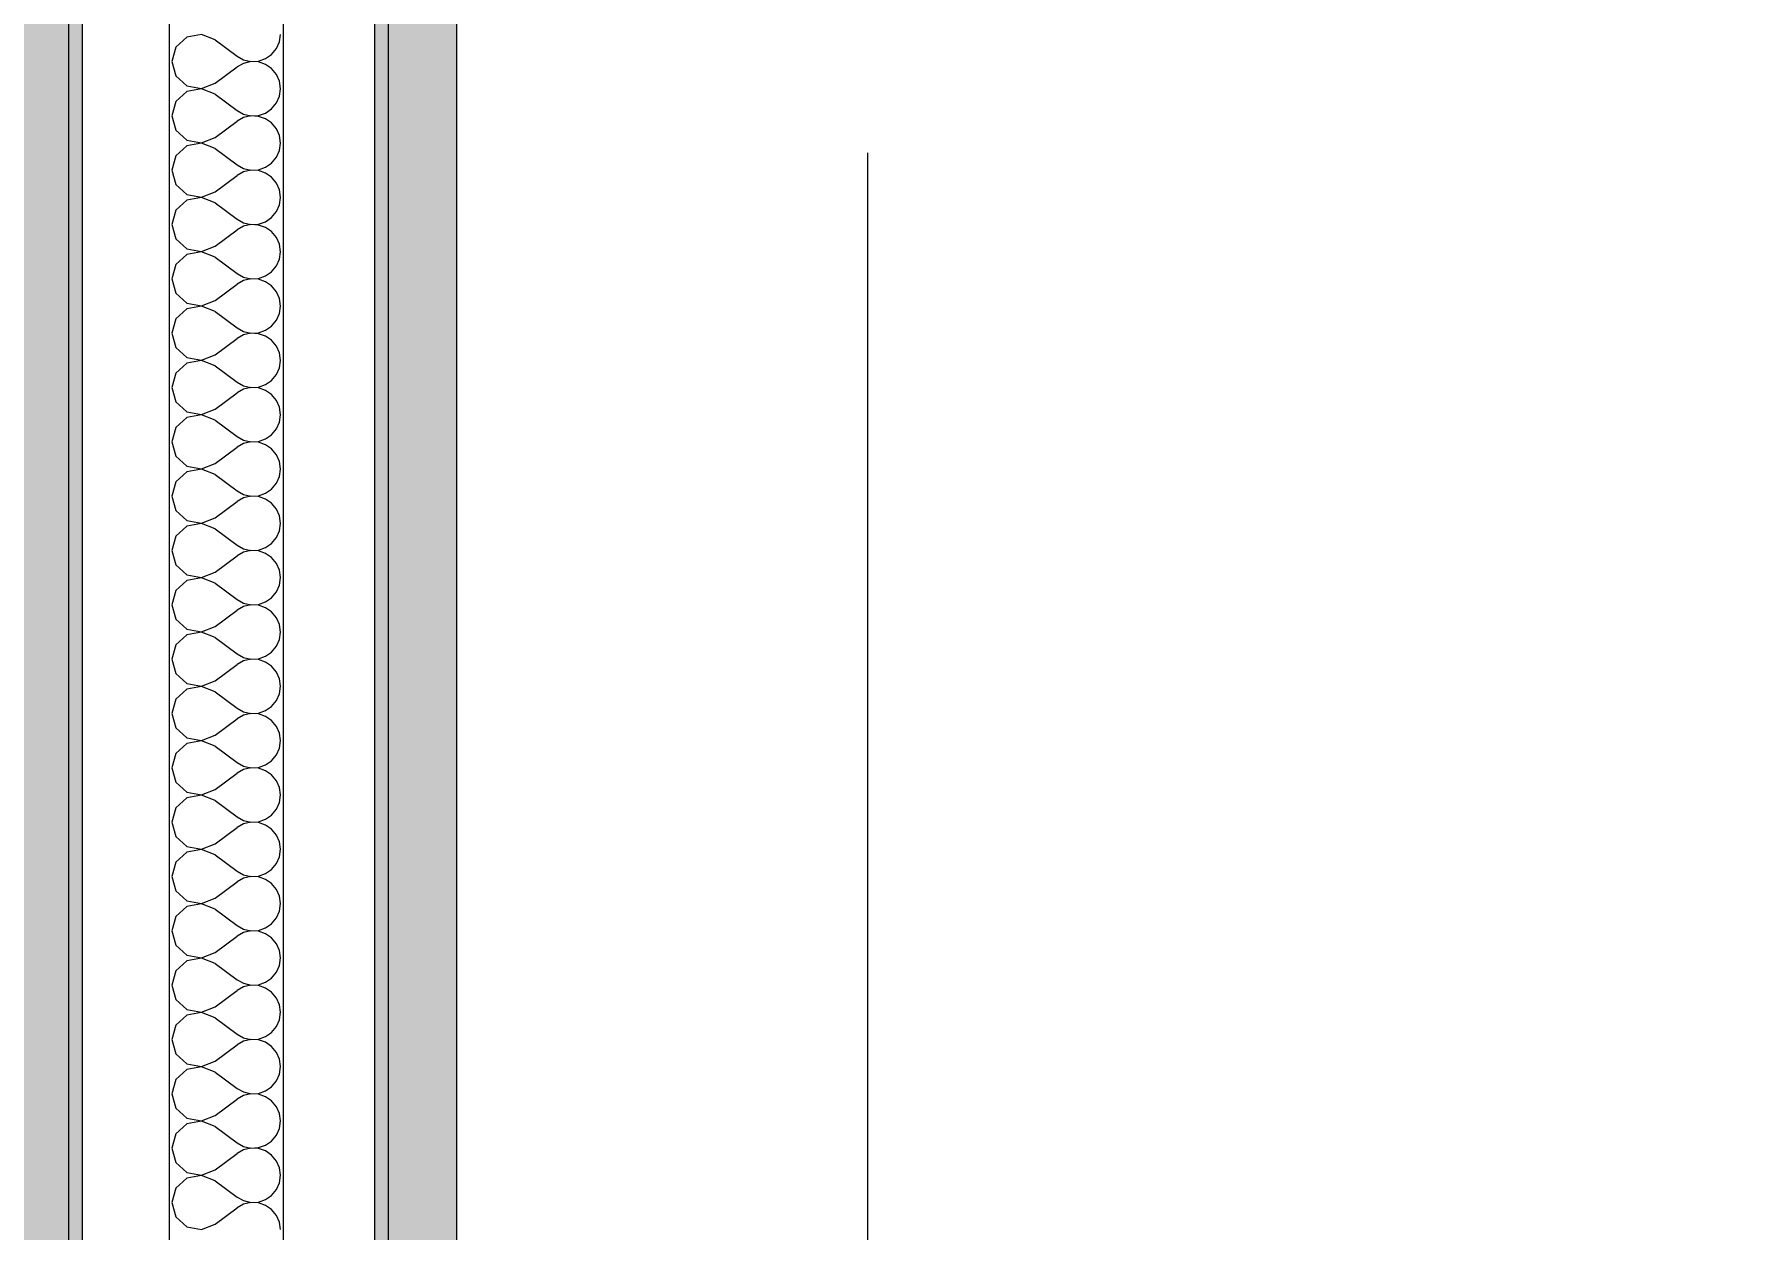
# Model space of a CAD drawing. Header units: millimetres. Extents: x -48147 to 1414029, y -496296 to 18123.
# Drawn here: x 1379525 to 1379902, y -480510.5 to -480248.6 of the extents above; entities that cross this region are included whole.
import ezdxf
from ezdxf.enums import TextEntityAlignment as Align

# ---------------------------------------------------------------- set-up
doc = ezdxf.new("R2010")
doc.units = ezdxf.units.MM
doc.header["$MEASUREMENT"] = 0
doc.linetypes.add('Double Dashed', pattern=[546.805537, 264.583325, -105.833328, 70.555556, -105.833328])
doc.linetypes.add('Wipeout_Contour', pattern=[1000, 0, -1000])
for name, color, linetype in [('New_A-15-MG_Structural_Grid_Phase_2', 7, 'Continuous'), ('New_A-25-M_Wall_Int', 7, 'Continuous'), ('New_A-95-D_1_20', 7, 'Continuous')]:
    doc.layers.add(name, color=color, linetype=linetype)
doc.layers.add('New_A-15-MG_Structural_Grid_Phase_2_Pen_No__222', color=7, linetype='Continuous', lineweight=13, true_color=0x65af33)
doc.layers.add('New_A-25-M_Wall_Int_Pen_No__107', color=7, linetype='Continuous', lineweight=15, true_color=0xa6a6a6)
doc.layers.add('New_A-25-M_Wall_Int_Pen_No__1', color=7, linetype='Continuous', lineweight=13)
doc.layers.add('New_A-95-D_1_20_Pen_No__1', color=7, linetype='Continuous', lineweight=13)
doc.styles.add('GENERATED_STYLE_1', font='')
doc.styles.add('GENERATED_STYLE_2', font='')
doc.styles.get('GENERATED_STYLE_1').set_extended_font_data('Arial')
doc.styles.get('GENERATED_STYLE_2').set_extended_font_data('Swis721 BT')
doc.dimstyles.new('GENERATED_STYLE__4', dxfattribs={"dimtxt": 125, "dimasz": 47.5, "dimexe": 0.18, "dimexo": 50, "dimgap": 0.09, "dimtad": 1, "dimdec": 0, "dimzin": 0, "dimdsep": 46, "dimtxsty": 'GENERATED_STYLE_1', "dimblk": 'ARROWHEAD_2', "dimblk1": 'ARROWHEAD_2', "dimblk2": 'ARROWHEAD_2', "dimcen": 0.09, "dimclrd": 7, "dimclre": 7, "dimclrt": 7, "dimadec": 0, "dimazin": 0, "dimtfac": 1, "dimtdec": 4, "dimtmove": 0, "dimatfit": 3, "dimfxl": 1, "dimtolj": 1, "dimtzin": 0, "dimarcsym": 0})

# ---------------------------------------------------------------- blocks, each defined once
blk = doc.blocks.new('Section Elem_90_2', base_point=(1372879, -490836.73))
at = {"color": 254, "linetype": 'Wipeout_Contour', "lineweight": 0, "ltscale": 81903552.09486547}
blk.add_wipeout([(1379835.83, -479397.03), (1379617.46, -479397.03), (1379617.46, -482736.73), (1379657.46, -482736.73), (1379657.46, -481686.73), (1384190.1, -481686.73), (1384190.1, -479136.73), (1383784.12, -479136.73), (1383784.12, -479150.03), (1383721.92, -479150.03), (1383714.71, -479153.02), (1383711.72, -479160.23), (1383711.72, -479567.83), (1383714.71, -479575.04), (1383721.92, -479578.03), (1383784.12, -479578.03), (1383784.12, -479591.33), (1383631.22, -479591.33), (1383631.22, -479578.03), (1383693.42, -479578.03), (1383700.64, -479575.04), (1383703.62, -479567.83), (1383703.62, -479160.23), (1383700.64, -479153.02), (1383693.42, -479150.03), (1383631.22, -479150.03), (1383631.22, -479136.73), (1380962.49, -479136.73), (1380962.49, -479147.63), (1380900.04, -479147.63), (1380894.66, -479149.86), (1380892.44, -479155.23), (1380892.44, -479374.23), (1380894.66, -479379.61), (1380900.04, -479381.83), (1380962.49, -479381.83), (1380962.49, -479392.73), (1380816.09, -479392.73), (1380816.09, -479381.83), (1380878.54, -479381.83), (1380883.91, -479379.61), (1380886.14, -479374.23), (1380886.14, -479155.23), (1380883.91, -479149.86), (1380878.54, -479147.63), (1380816.09, -479147.63), (1380816.09, -479136.73), (1379835.83, -479136.73), (1379835.83, -479154.03), (1379725.53, -479154.03), (1379716.55, -479157.75), (1379712.83, -479166.73), (1379712.83, -479367.03), (1379716.55, -479376.01), (1379725.53, -479379.73), (1379835.83, -479379.73)], dxfattribs=at).dxf.layer = 'New_A-25-M_Wall_Int'
blk = doc.blocks.new('*X406', base_point=(1372879, -490836.73))
at = {"layer": 'New_A-25-M_Wall_Int_Pen_No__107', "linetype": 'Continuous'}
for p, q in [((1379561.55, -480248.66), (1379558.35, -480249.27)), ((1379564.58, -480249.83), (1379561.55, -480248.66)), ((1379578.64, -480250.26), (1379578.87, -480248.64)), ((1379555.95, -480251.46), (1379555.06, -480254.59)), ((1379558.35, -480249.27), (1379555.95, -480251.46)), ((1379564.58, -480249.83), (1379569.35, -480253.4)), ((1379576.93, -480253.03), (1379577.98, -480251.77)), ((1379577.98, -480251.77), (1379578.64, -480250.26)), ((1379555.06, -480254.59), (1379555.95, -480257.72)), ((1379564.58, -480259.35), (1379569.35, -480255.78)), ((1379569.35, -480253.4), (1379570.78, -480254.19)), ((1379570.78, -480254.99), (1379569.35, -480255.78)), ((1379570.78, -480254.19), (1379572.38, -480254.57)), ((1379572.38, -480254.61), (1379570.78, -480254.99)), ((1379572.38, -480254.57), (1379574.02, -480254.49)), ((1379574.02, -480254.69), (1379572.38, -480254.61)), ((1379574.02, -480254.49), (1379575.58, -480253.96)), ((1379575.58, -480255.22), (1379574.02, -480254.69)), ((1379575.58, -480253.96), (1379576.93, -480253.03)), ((1379576.93, -480256.15), (1379575.58, -480255.22)), ((1379577.98, -480257.41), (1379576.93, -480256.15)), ((1379555.95, -480257.72), (1379558.35, -480259.91)), ((1379558.35, -480259.91), (1379561.55, -480260.52)), ((1379561.55, -480260.52), (1379564.58, -480259.35)), ((1379578.64, -480258.92), (1379577.98, -480257.41)), ((1379578.87, -480260.54), (1379578.64, -480258.92)), ((1379555.95, -480263.36), (1379555.06, -480266.49)), ((1379558.35, -480261.17), (1379555.95, -480263.36)), ((1379561.55, -480260.57), (1379558.35, -480261.17)), ((1379564.58, -480261.73), (1379561.55, -480260.57)), ((1379564.58, -480261.73), (1379569.35, -480265.3)), ((1379576.93, -480264.94), (1379577.98, -480263.67)), ((1379577.98, -480263.67), (1379578.64, -480262.17)), ((1379578.64, -480262.17), (1379578.87, -480260.54)), ((1379555.06, -480266.49), (1379555.95, -480269.62)), ((1379564.58, -480271.26), (1379569.35, -480267.68)), ((1379569.35, -480265.3), (1379570.78, -480266.1)), ((1379570.78, -480266.89), (1379569.35, -480267.68)), ((1379570.78, -480266.1), (1379572.38, -480266.47)), ((1379572.38, -480266.52), (1379570.78, -480266.89)), ((1379572.38, -480266.47), (1379574.02, -480266.39)), ((1379574.02, -480266.6), (1379572.38, -480266.52)), ((1379574.02, -480266.39), (1379575.58, -480265.87)), ((1379575.58, -480267.12), (1379574.02, -480266.6)), ((1379575.58, -480265.87), (1379576.93, -480264.94)), ((1379576.93, -480268.05), (1379575.58, -480267.12)), ((1379555.95, -480269.62), (1379558.35, -480271.82)), ((1379561.55, -480272.42), (1379564.58, -480271.26)), ((1379577.98, -480269.32), (1379576.93, -480268.05)), ((1379578.64, -480270.82), (1379577.98, -480269.32)), ((1379578.87, -480272.45), (1379578.64, -480270.82)), ((1379555.95, -480275.27), (1379555.06, -480278.4)), ((1379558.35, -480273.08), (1379555.95, -480275.27)), ((1379558.35, -480271.82), (1379561.55, -480272.42)), ((1379561.55, -480272.47), (1379558.35, -480273.08)), ((1379564.58, -480273.64), (1379561.55, -480272.47)), ((1379564.58, -480273.64), (1379569.35, -480277.21)), ((1379577.98, -480275.58), (1379578.64, -480274.07)), ((1379578.64, -480274.07), (1379578.87, -480272.45)), ((1379555.06, -480278.4), (1379555.95, -480281.53)), ((1379569.35, -480277.21), (1379570.78, -480278)), ((1379570.78, -480278.79), (1379569.35, -480279.59)), ((1379570.78, -480278), (1379572.38, -480278.38)), ((1379572.38, -480278.42), (1379570.78, -480278.79)), ((1379572.38, -480278.38), (1379574.02, -480278.3)), ((1379574.02, -480278.5), (1379572.38, -480278.42)), ((1379574.02, -480278.3), (1379575.58, -480277.77)), ((1379575.58, -480279.03), (1379574.02, -480278.5)), ((1379575.58, -480277.77), (1379576.93, -480276.84)), ((1379576.93, -480279.96), (1379575.58, -480279.03)), ((1379576.93, -480276.84), (1379577.98, -480275.58)), ((1379555.95, -480281.53), (1379558.35, -480283.72)), ((1379564.58, -480283.16), (1379569.35, -480279.59)), ((1379577.98, -480281.22), (1379576.93, -480279.96)), ((1379578.64, -480282.72), (1379577.98, -480281.22)), ((1379578.87, -480284.35), (1379578.64, -480282.72)), ((1379558.35, -480284.98), (1379555.95, -480287.17)), ((1379558.35, -480283.72), (1379561.55, -480284.33)), ((1379561.55, -480284.38), (1379558.35, -480284.98)), ((1379561.55, -480284.33), (1379564.58, -480283.16)), ((1379564.58, -480285.54), (1379561.55, -480284.38)), ((1379564.58, -480285.54), (1379569.35, -480289.11)), ((1379577.98, -480287.48), (1379578.64, -480285.98)), ((1379578.64, -480285.98), (1379578.87, -480284.35)), ((1379555.95, -480287.17), (1379555.06, -480290.3)), ((1379555.06, -480290.3), (1379555.95, -480293.43)), ((1379569.35, -480289.11), (1379570.78, -480289.91)), ((1379570.78, -480289.91), (1379572.38, -480290.28)), ((1379572.38, -480290.33), (1379570.78, -480290.7)), ((1379572.38, -480290.28), (1379574.02, -480290.2)), ((1379574.02, -480290.41), (1379572.38, -480290.33)), ((1379574.02, -480290.2), (1379575.58, -480289.68)), ((1379575.58, -480290.93), (1379574.02, -480290.41)), ((1379575.58, -480289.68), (1379576.93, -480288.75)), ((1379576.93, -480288.75), (1379577.98, -480287.48)), ((1379555.95, -480293.43), (1379558.35, -480295.63)), ((1379564.58, -480295.07), (1379569.35, -480291.49)), ((1379570.78, -480290.7), (1379569.35, -480291.49)), ((1379576.93, -480291.86), (1379575.58, -480290.93)), ((1379577.98, -480293.13), (1379576.93, -480291.86)), ((1379578.64, -480294.63), (1379577.98, -480293.13)), ((1379558.35, -480296.88), (1379555.95, -480299.08)), ((1379558.35, -480295.63), (1379561.55, -480296.23)), ((1379561.55, -480296.28), (1379558.35, -480296.88)), ((1379561.55, -480296.23), (1379564.58, -480295.07)), ((1379564.58, -480297.45), (1379561.55, -480296.28)), ((1379564.58, -480297.45), (1379569.35, -480301.02)), ((1379577.98, -480299.39), (1379578.64, -480297.88)), ((1379578.87, -480296.26), (1379578.64, -480294.63)), ((1379578.64, -480297.88), (1379578.87, -480296.26)), ((1379555.95, -480299.08), (1379555.06, -480302.21)), ((1379569.35, -480301.02), (1379570.78, -480301.81)), ((1379570.78, -480301.81), (1379572.38, -480302.18)), ((1379574.02, -480302.1), (1379575.58, -480301.58)), ((1379575.58, -480301.58), (1379576.93, -480300.65)), ((1379576.93, -480300.65), (1379577.98, -480299.39)), ((1379555.06, -480302.21), (1379555.95, -480305.34)), ((1379555.95, -480305.34), (1379558.35, -480307.53)), ((1379564.58, -480306.97), (1379569.35, -480303.4)), ((1379570.78, -480302.6), (1379569.35, -480303.4)), ((1379572.38, -480302.23), (1379570.78, -480302.6)), ((1379572.38, -480302.18), (1379574.02, -480302.1)), ((1379574.02, -480302.31), (1379572.38, -480302.23)), ((1379575.58, -480302.84), (1379574.02, -480302.31)), ((1379576.93, -480303.77), (1379575.58, -480302.84)), ((1379577.98, -480305.03), (1379576.93, -480303.77)), ((1379578.64, -480306.53), (1379577.98, -480305.03)), ((1379558.35, -480308.79), (1379555.95, -480310.98)), ((1379558.35, -480307.53), (1379561.55, -480308.14)), ((1379561.55, -480308.19), (1379558.35, -480308.79)), ((1379561.55, -480308.14), (1379564.58, -480306.97)), ((1379564.58, -480309.35), (1379561.55, -480308.19)), ((1379564.58, -480309.35), (1379569.35, -480312.92)), ((1379578.87, -480308.16), (1379578.64, -480306.53)), ((1379578.64, -480309.79), (1379578.87, -480308.16)), ((1379555.95, -480310.98), (1379555.06, -480314.11)), ((1379569.35, -480312.92), (1379570.78, -480313.72)), ((1379575.58, -480313.48), (1379576.93, -480312.55)), ((1379576.93, -480312.55), (1379577.98, -480311.29)), ((1379577.98, -480311.29), (1379578.64, -480309.79)), ((1379555.06, -480314.11), (1379555.95, -480317.24)), ((1379564.58, -480318.88), (1379569.35, -480315.3)), ((1379570.78, -480314.51), (1379569.35, -480315.3)), ((1379570.78, -480313.72), (1379572.38, -480314.09)), ((1379572.38, -480314.14), (1379570.78, -480314.51)), ((1379572.38, -480314.09), (1379574.02, -480314.01)), ((1379574.02, -480314.22), (1379572.38, -480314.14)), ((1379574.02, -480314.01), (1379575.58, -480313.48)), ((1379575.58, -480314.74), (1379574.02, -480314.22)), ((1379576.93, -480315.67), (1379575.58, -480314.74)), ((1379577.98, -480316.94), (1379576.93, -480315.67)), ((1379555.95, -480317.24), (1379558.35, -480319.44)), ((1379558.35, -480319.44), (1379561.55, -480320.04)), ((1379561.55, -480320.09), (1379558.35, -480320.69)), ((1379561.55, -480320.04), (1379564.58, -480318.88)), ((1379564.58, -480321.26), (1379561.55, -480320.09)), ((1379578.64, -480318.44), (1379577.98, -480316.94)), ((1379578.87, -480320.07), (1379578.64, -480318.44)), ((1379578.64, -480321.69), (1379578.87, -480320.07)), ((1379555.95, -480322.89), (1379555.06, -480326.02)), ((1379558.35, -480320.69), (1379555.95, -480322.89)), ((1379564.58, -480321.26), (1379569.35, -480324.83)), ((1379576.93, -480324.46), (1379577.98, -480323.2)), ((1379577.98, -480323.2), (1379578.64, -480321.69)), ((1379555.06, -480326.02), (1379555.95, -480329.15)), ((1379564.58, -480330.78), (1379569.35, -480327.21)), ((1379569.35, -480324.83), (1379570.78, -480325.62)), ((1379570.78, -480326.41), (1379569.35, -480327.21)), ((1379570.78, -480325.62), (1379572.38, -480325.99)), ((1379572.38, -480326.04), (1379570.78, -480326.41)), ((1379572.38, -480325.99), (1379574.02, -480325.91)), ((1379574.02, -480326.12), (1379572.38, -480326.04)), ((1379574.02, -480325.91), (1379575.58, -480325.39)), ((1379575.58, -480326.65), (1379574.02, -480326.12)), ((1379575.58, -480325.39), (1379576.93, -480324.46)), ((1379576.93, -480327.58), (1379575.58, -480326.65)), ((1379577.98, -480328.84), (1379576.93, -480327.58)), ((1379555.95, -480329.15), (1379558.35, -480331.34)), ((1379558.35, -480331.34), (1379561.55, -480331.95)), ((1379561.55, -480331.95), (1379564.58, -480330.78)), ((1379578.64, -480330.34), (1379577.98, -480328.84)), ((1379578.87, -480331.97), (1379578.64, -480330.34)), ((1379578.64, -480333.6), (1379578.87, -480331.97)), ((1379555.95, -480334.79), (1379555.06, -480337.92)), ((1379558.35, -480332.6), (1379555.95, -480334.79)), ((1379561.55, -480331.99), (1379558.35, -480332.6)), ((1379564.58, -480333.16), (1379561.55, -480331.99)), ((1379564.58, -480333.16), (1379569.35, -480336.73)), ((1379576.93, -480336.36), (1379577.98, -480335.1)), ((1379577.98, -480335.1), (1379578.64, -480333.6)), ((1379555.06, -480337.92), (1379555.95, -480341.05)), ((1379564.58, -480342.68), (1379569.35, -480339.11)), ((1379569.35, -480336.73), (1379570.78, -480337.53)), ((1379570.78, -480338.32), (1379569.35, -480339.11)), ((1379570.78, -480337.53), (1379572.38, -480337.9)), ((1379572.38, -480337.95), (1379570.78, -480338.32)), ((1379572.38, -480337.9), (1379574.02, -480337.82)), ((1379574.02, -480338.03), (1379572.38, -480337.95)), ((1379574.02, -480337.82), (1379575.58, -480337.29)), ((1379575.58, -480338.55), (1379574.02, -480338.03)), ((1379575.58, -480337.29), (1379576.93, -480336.36)), ((1379576.93, -480339.48), (1379575.58, -480338.55)), ((1379577.98, -480340.75), (1379576.93, -480339.48)), ((1379555.95, -480341.05), (1379558.35, -480343.25)), ((1379558.35, -480343.25), (1379561.55, -480343.85)), ((1379561.55, -480343.85), (1379564.58, -480342.68)), ((1379578.64, -480342.25), (1379577.98, -480340.75)), ((1379578.87, -480343.88), (1379578.64, -480342.25)), ((1379555.95, -480346.7), (1379555.06, -480349.83)), ((1379558.35, -480344.5), (1379555.95, -480346.7)), ((1379561.55, -480343.9), (1379558.35, -480344.5)), ((1379564.58, -480345.07), (1379561.55, -480343.9)), ((1379564.58, -480345.07), (1379569.35, -480348.64)), ((1379576.93, -480348.27), (1379577.98, -480347)), ((1379577.98, -480347), (1379578.64, -480345.5)), ((1379578.64, -480345.5), (1379578.87, -480343.88)), ((1379555.06, -480349.83), (1379555.95, -480352.96)), ((1379569.35, -480348.64), (1379570.78, -480349.43)), ((1379570.78, -480350.22), (1379569.35, -480351.02)), ((1379570.78, -480349.43), (1379572.38, -480349.8)), ((1379572.38, -480349.85), (1379570.78, -480350.22)), ((1379572.38, -480349.8), (1379574.02, -480349.72)), ((1379574.02, -480349.93), (1379572.38, -480349.85)), ((1379574.02, -480349.72), (1379575.58, -480349.2)), ((1379575.58, -480350.46), (1379574.02, -480349.93)), ((1379575.58, -480349.2), (1379576.93, -480348.27)), ((1379576.93, -480351.39), (1379575.58, -480350.46)), ((1379555.95, -480352.96), (1379558.35, -480355.15)), ((1379561.55, -480355.76), (1379564.58, -480354.59)), ((1379564.58, -480354.59), (1379569.35, -480351.02)), ((1379577.98, -480352.65), (1379576.93, -480351.39)), ((1379578.64, -480354.15), (1379577.98, -480352.65)), ((1379578.87, -480355.78), (1379578.64, -480354.15)), ((1379558.35, -480356.41), (1379555.95, -480358.6)), ((1379558.35, -480355.15), (1379561.55, -480355.76)), ((1379561.55, -480355.8), (1379558.35, -480356.41)), ((1379564.58, -480356.97), (1379561.55, -480355.8)), ((1379564.58, -480356.97), (1379569.35, -480360.54)), ((1379577.98, -480358.91), (1379578.64, -480357.41)), ((1379578.64, -480357.41), (1379578.87, -480355.78)), ((1379555.95, -480358.6), (1379555.06, -480361.73)), ((1379555.06, -480361.73), (1379555.95, -480364.86)), ((1379569.35, -480360.54), (1379570.78, -480361.34)), ((1379570.78, -480362.13), (1379569.35, -480362.92)), ((1379570.78, -480361.34), (1379572.38, -480361.71)), ((1379572.38, -480361.76), (1379570.78, -480362.13)), ((1379572.38, -480361.71), (1379574.02, -480361.63)), ((1379574.02, -480361.84), (1379572.38, -480361.76)), ((1379574.02, -480361.63), (1379575.58, -480361.1)), ((1379575.58, -480362.36), (1379574.02, -480361.84)), ((1379575.58, -480361.1), (1379576.93, -480360.17)), ((1379576.93, -480360.17), (1379577.98, -480358.91)), ((1379555.95, -480364.86), (1379558.35, -480367.06)), ((1379564.58, -480366.49), (1379569.35, -480362.92)), ((1379576.93, -480363.29), (1379575.58, -480362.36)), ((1379577.98, -480364.56), (1379576.93, -480363.29)), ((1379578.64, -480366.06), (1379577.98, -480364.56)), ((1379558.35, -480368.31), (1379555.95, -480370.51)), ((1379558.35, -480367.06), (1379561.55, -480367.66)), ((1379561.55, -480367.71), (1379558.35, -480368.31)), ((1379561.55, -480367.66), (1379564.58, -480366.49)), ((1379564.58, -480368.88), (1379561.55, -480367.71)), ((1379564.58, -480368.88), (1379569.35, -480372.45)), ((1379577.98, -480370.81), (1379578.64, -480369.31)), ((1379578.87, -480367.68), (1379578.64, -480366.06)), ((1379578.64, -480369.31), (1379578.87, -480367.68)), ((1379555.95, -480370.51), (1379555.06, -480373.64)), ((1379569.35, -480372.45), (1379570.78, -480373.24)), ((1379570.78, -480373.24), (1379572.38, -480373.61)), ((1379574.02, -480373.53), (1379575.58, -480373.01)), ((1379575.58, -480373.01), (1379576.93, -480372.08)), ((1379576.93, -480372.08), (1379577.98, -480370.81)), ((1379555.06, -480373.64), (1379555.95, -480376.77)), ((1379555.95, -480376.77), (1379558.35, -480378.96)), ((1379564.58, -480378.4), (1379569.35, -480374.83)), ((1379570.78, -480374.03), (1379569.35, -480374.83)), ((1379572.38, -480373.66), (1379570.78, -480374.03)), ((1379572.38, -480373.61), (1379574.02, -480373.53)), ((1379574.02, -480373.74), (1379572.38, -480373.66)), ((1379575.58, -480374.27), (1379574.02, -480373.74)), ((1379576.93, -480375.2), (1379575.58, -480374.27)), ((1379577.98, -480376.46), (1379576.93, -480375.2)), ((1379578.64, -480377.96), (1379577.98, -480376.46)), ((1379558.35, -480380.22), (1379555.95, -480382.41)), ((1379558.35, -480378.96), (1379561.55, -480379.57)), ((1379561.55, -480379.61), (1379558.35, -480380.22)), ((1379561.55, -480379.57), (1379564.58, -480378.4)), ((1379564.58, -480380.78), (1379561.55, -480379.61)), ((1379564.58, -480380.78), (1379569.35, -480384.35)), ((1379578.87, -480379.59), (1379578.64, -480377.96)), ((1379578.64, -480381.22), (1379578.87, -480379.59)), ((1379555.95, -480382.41), (1379555.06, -480385.54)), ((1379569.35, -480384.35), (1379570.78, -480385.15)), ((1379575.58, -480384.91), (1379576.93, -480383.98)), ((1379576.93, -480383.98), (1379577.98, -480382.72)), ((1379577.98, -480382.72), (1379578.64, -480381.22)), ((1379555.06, -480385.54), (1379555.95, -480388.67)), ((1379564.58, -480390.3), (1379569.35, -480386.73)), ((1379570.78, -480385.94), (1379569.35, -480386.73)), ((1379570.78, -480385.15), (1379572.38, -480385.52)), ((1379572.38, -480385.57), (1379570.78, -480385.94)), ((1379572.38, -480385.52), (1379574.02, -480385.44)), ((1379574.02, -480385.65), (1379572.38, -480385.57)), ((1379574.02, -480385.44), (1379575.58, -480384.91)), ((1379575.58, -480386.17), (1379574.02, -480385.65)), ((1379576.93, -480387.1), (1379575.58, -480386.17)), ((1379577.98, -480388.36), (1379576.93, -480387.1)), ((1379578.64, -480389.87), (1379577.98, -480388.36)), ((1379555.95, -480388.67), (1379558.35, -480390.87)), ((1379558.35, -480392.12), (1379555.95, -480394.32)), ((1379558.35, -480390.87), (1379561.55, -480391.47)), ((1379561.55, -480391.52), (1379558.35, -480392.12)), ((1379561.55, -480391.47), (1379564.58, -480390.3)), ((1379564.58, -480392.68), (1379561.55, -480391.52)), ((1379578.87, -480391.49), (1379578.64, -480389.87)), ((1379578.64, -480393.12), (1379578.87, -480391.49)), ((1379555.95, -480394.32), (1379555.06, -480397.45)), ((1379564.58, -480392.68), (1379569.35, -480396.26)), ((1379575.58, -480396.82), (1379576.93, -480395.89)), ((1379576.93, -480395.89), (1379577.98, -480394.62)), ((1379577.98, -480394.62), (1379578.64, -480393.12)), ((1379555.06, -480397.45), (1379555.95, -480400.58)), ((1379564.58, -480402.21), (1379569.35, -480398.64)), ((1379569.35, -480396.26), (1379570.78, -480397.05)), ((1379570.78, -480397.84), (1379569.35, -480398.64)), ((1379570.78, -480397.05), (1379572.38, -480397.42)), ((1379572.38, -480397.47), (1379570.78, -480397.84)), ((1379572.38, -480397.42), (1379574.02, -480397.34)), ((1379574.02, -480397.55), (1379572.38, -480397.47)), ((1379574.02, -480397.34), (1379575.58, -480396.82)), ((1379575.58, -480398.08), (1379574.02, -480397.55)), ((1379576.93, -480399.01), (1379575.58, -480398.08)), ((1379577.98, -480400.27), (1379576.93, -480399.01)), ((1379555.95, -480400.58), (1379558.35, -480402.77)), ((1379558.35, -480402.77), (1379561.55, -480403.38)), ((1379561.55, -480403.42), (1379558.35, -480404.03)), ((1379561.55, -480403.38), (1379564.58, -480402.21)), ((1379564.58, -480404.59), (1379561.55, -480403.42)), ((1379578.64, -480401.77), (1379577.98, -480400.27)), ((1379578.87, -480403.4), (1379578.64, -480401.77)), ((1379578.64, -480405.03), (1379578.87, -480403.4)), ((1379555.95, -480406.22), (1379555.06, -480409.35)), ((1379558.35, -480404.03), (1379555.95, -480406.22)), ((1379564.58, -480404.59), (1379569.35, -480408.16)), ((1379576.93, -480407.79), (1379577.98, -480406.53)), ((1379577.98, -480406.53), (1379578.64, -480405.03)), ((1379555.06, -480409.35), (1379555.95, -480412.48)), ((1379564.58, -480414.11), (1379569.35, -480410.54)), ((1379569.35, -480408.16), (1379570.78, -480408.96)), ((1379570.78, -480409.75), (1379569.35, -480410.54)), ((1379570.78, -480408.96), (1379572.38, -480409.33)), ((1379572.38, -480409.38), (1379570.78, -480409.75)), ((1379572.38, -480409.33), (1379574.02, -480409.25)), ((1379574.02, -480409.46), (1379572.38, -480409.38)), ((1379574.02, -480409.25), (1379575.58, -480408.72)), ((1379575.58, -480409.98), (1379574.02, -480409.46)), ((1379575.58, -480408.72), (1379576.93, -480407.79)), ((1379576.93, -480410.91), (1379575.58, -480409.98)), ((1379577.98, -480412.17), (1379576.93, -480410.91)), ((1379555.95, -480412.48), (1379558.35, -480414.68)), ((1379558.35, -480414.68), (1379561.55, -480415.28)), ((1379561.55, -480415.28), (1379564.58, -480414.11)), ((1379578.64, -480413.68), (1379577.98, -480412.17)), ((1379578.87, -480415.3), (1379578.64, -480413.68)), ((1379555.95, -480418.13), (1379555.06, -480421.26)), ((1379558.35, -480415.93), (1379555.95, -480418.13)), ((1379561.55, -480415.33), (1379558.35, -480415.93)), ((1379564.58, -480416.49), (1379561.55, -480415.33)), ((1379564.58, -480416.49), (1379569.35, -480420.07)), ((1379576.93, -480419.7), (1379577.98, -480418.43)), ((1379577.98, -480418.43), (1379578.64, -480416.93)), ((1379578.64, -480416.93), (1379578.87, -480415.3)), ((1379555.06, -480421.26), (1379555.95, -480424.39)), ((1379564.58, -480426.02), (1379569.35, -480422.45)), ((1379569.35, -480420.07), (1379570.78, -480420.86)), ((1379570.78, -480421.65), (1379569.35, -480422.45)), ((1379570.78, -480420.86), (1379572.38, -480421.23)), ((1379572.38, -480421.28), (1379570.78, -480421.65)), ((1379572.38, -480421.23), (1379574.02, -480421.15)), ((1379574.02, -480421.36), (1379572.38, -480421.28)), ((1379574.02, -480421.15), (1379575.58, -480420.63)), ((1379575.58, -480421.88), (1379574.02, -480421.36)), ((1379575.58, -480420.63), (1379576.93, -480419.7)), ((1379576.93, -480422.81), (1379575.58, -480421.88)), ((1379555.95, -480424.39), (1379558.35, -480426.58)), ((1379561.55, -480427.18), (1379564.58, -480426.02)), ((1379577.98, -480424.08), (1379576.93, -480422.81)), ((1379578.64, -480425.58), (1379577.98, -480424.08)), ((1379578.87, -480427.21), (1379578.64, -480425.58)), ((1379558.35, -480427.84), (1379555.95, -480430.03)), ((1379558.35, -480426.58), (1379561.55, -480427.18)), ((1379561.55, -480427.23), (1379558.35, -480427.84)), ((1379564.58, -480428.4), (1379561.55, -480427.23)), ((1379564.58, -480428.4), (1379569.35, -480431.97)), ((1379577.98, -480430.34), (1379578.64, -480428.84)), ((1379578.64, -480428.84), (1379578.87, -480427.21)), ((1379555.95, -480430.03), (1379555.06, -480433.16)), ((1379555.06, -480433.16), (1379555.95, -480436.29)), ((1379569.35, -480431.97), (1379570.78, -480432.77)), ((1379570.78, -480433.56), (1379569.35, -480434.35)), ((1379570.78, -480432.77), (1379572.38, -480433.14)), ((1379572.38, -480433.19), (1379570.78, -480433.56)), ((1379572.38, -480433.14), (1379574.02, -480433.06)), ((1379574.02, -480433.26), (1379572.38, -480433.19)), ((1379574.02, -480433.06), (1379575.58, -480432.53)), ((1379575.58, -480433.79), (1379574.02, -480433.26)), ((1379575.58, -480432.53), (1379576.93, -480431.6)), ((1379576.93, -480431.6), (1379577.98, -480430.34)), ((1379555.95, -480436.29), (1379558.35, -480438.48)), ((1379564.58, -480437.92), (1379569.35, -480434.35)), ((1379576.93, -480434.72), (1379575.58, -480433.79)), ((1379577.98, -480435.98), (1379576.93, -480434.72)), ((1379578.64, -480437.49), (1379577.98, -480435.98)), ((1379578.87, -480439.11), (1379578.64, -480437.49)), ((1379558.35, -480439.74), (1379555.95, -480441.94)), ((1379558.35, -480438.48), (1379561.55, -480439.09)), ((1379561.55, -480439.14), (1379558.35, -480439.74)), ((1379561.55, -480439.09), (1379564.58, -480437.92)), ((1379564.58, -480440.3), (1379561.55, -480439.14)), ((1379564.58, -480440.3), (1379569.35, -480443.88)), ((1379577.98, -480442.24), (1379578.64, -480440.74)), ((1379578.64, -480440.74), (1379578.87, -480439.11)), ((1379555.95, -480441.94), (1379555.06, -480445.07)), ((1379555.06, -480445.07), (1379555.95, -480448.2)), ((1379569.35, -480443.88), (1379570.78, -480444.67)), ((1379570.78, -480444.67), (1379572.38, -480445.04)), ((1379572.38, -480445.09), (1379570.78, -480445.46)), ((1379572.38, -480445.04), (1379574.02, -480444.96)), ((1379574.02, -480445.17), (1379572.38, -480445.09)), ((1379574.02, -480444.96), (1379575.58, -480444.44)), ((1379575.58, -480444.44), (1379576.93, -480443.51)), ((1379576.93, -480443.51), (1379577.98, -480442.24)), ((1379555.95, -480448.2), (1379558.35, -480450.39)), ((1379564.58, -480449.83), (1379569.35, -480446.26)), ((1379570.78, -480445.46), (1379569.35, -480446.26)), ((1379575.58, -480445.69), (1379574.02, -480445.17)), ((1379576.93, -480446.62), (1379575.58, -480445.69)), ((1379577.98, -480447.89), (1379576.93, -480446.62)), ((1379578.64, -480449.39), (1379577.98, -480447.89)), ((1379558.35, -480451.65), (1379555.95, -480453.84)), ((1379558.35, -480450.39), (1379561.55, -480450.99)), ((1379561.55, -480451.04), (1379558.35, -480451.65)), ((1379561.55, -480450.99), (1379564.58, -480449.83)), ((1379564.58, -480452.21), (1379561.55, -480451.04)), ((1379564.58, -480452.21), (1379569.35, -480455.78)), ((1379578.87, -480451.02), (1379578.64, -480449.39)), ((1379578.64, -480452.64), (1379578.87, -480451.02)), ((1379555.95, -480453.84), (1379555.06, -480456.97)), ((1379569.35, -480455.78), (1379570.78, -480456.57)), ((1379574.02, -480456.87), (1379575.58, -480456.34)), ((1379575.58, -480456.34), (1379576.93, -480455.41)), ((1379576.93, -480455.41), (1379577.98, -480454.15)), ((1379577.98, -480454.15), (1379578.64, -480452.64)), ((1379555.06, -480456.97), (1379555.95, -480460.1)), ((1379555.95, -480460.1), (1379558.35, -480462.29)), ((1379564.58, -480461.73), (1379569.35, -480458.16)), ((1379570.78, -480457.37), (1379569.35, -480458.16)), ((1379570.78, -480456.57), (1379572.38, -480456.95)), ((1379572.38, -480456.99), (1379570.78, -480457.37)), ((1379572.38, -480456.95), (1379574.02, -480456.87)), ((1379574.02, -480457.07), (1379572.38, -480456.99)), ((1379575.58, -480457.6), (1379574.02, -480457.07)), ((1379576.93, -480458.53), (1379575.58, -480457.6)), ((1379577.98, -480459.79), (1379576.93, -480458.53)), ((1379578.64, -480461.3), (1379577.98, -480459.79)), ((1379558.35, -480463.55), (1379555.95, -480465.75)), ((1379558.35, -480462.29), (1379561.55, -480462.9)), ((1379561.55, -480462.95), (1379558.35, -480463.55)), ((1379561.55, -480462.9), (1379564.58, -480461.73)), ((1379564.58, -480464.11), (1379561.55, -480462.95)), ((1379578.87, -480462.92), (1379578.64, -480461.3)), ((1379578.64, -480464.55), (1379578.87, -480462.92)), ((1379555.95, -480465.75), (1379555.06, -480468.88)), ((1379564.58, -480464.11), (1379569.35, -480467.68)), ((1379569.35, -480467.68), (1379570.78, -480468.48)), ((1379575.58, -480468.25), (1379576.93, -480467.32)), ((1379576.93, -480467.32), (1379577.98, -480466.05)), ((1379577.98, -480466.05), (1379578.64, -480464.55)), ((1379555.06, -480468.88), (1379555.95, -480472)), ((1379564.58, -480473.64), (1379569.35, -480470.07)), ((1379570.78, -480469.27), (1379569.35, -480470.07)), ((1379570.78, -480468.48), (1379572.38, -480468.85)), ((1379572.38, -480468.9), (1379570.78, -480469.27)), ((1379572.38, -480468.85), (1379574.02, -480468.77)), ((1379574.02, -480468.98), (1379572.38, -480468.9)), ((1379574.02, -480468.77), (1379575.58, -480468.25)), ((1379575.58, -480469.5), (1379574.02, -480468.98)), ((1379576.93, -480470.43), (1379575.58, -480469.5)), ((1379577.98, -480471.7), (1379576.93, -480470.43)), ((1379555.95, -480472), (1379558.35, -480474.2)), ((1379558.35, -480474.2), (1379561.55, -480474.8)), ((1379561.55, -480474.85), (1379558.35, -480475.46)), ((1379561.55, -480474.8), (1379564.58, -480473.64)), ((1379564.58, -480476.02), (1379561.55, -480474.85)), ((1379578.64, -480473.2), (1379577.98, -480471.7)), ((1379578.87, -480474.83), (1379578.64, -480473.2)), ((1379578.64, -480476.45), (1379578.87, -480474.83)), ((1379555.95, -480477.65), (1379555.06, -480480.78)), ((1379558.35, -480475.46), (1379555.95, -480477.65)), ((1379564.58, -480476.02), (1379569.35, -480479.59)), ((1379576.93, -480479.22), (1379577.98, -480477.96)), ((1379577.98, -480477.96), (1379578.64, -480476.45)), ((1379555.06, -480480.78), (1379555.95, -480483.91)), ((1379564.58, -480485.54), (1379569.35, -480481.97)), ((1379569.35, -480479.59), (1379570.78, -480480.38)), ((1379570.78, -480481.18), (1379569.35, -480481.97)), ((1379570.78, -480480.38), (1379572.38, -480480.76)), ((1379572.38, -480480.8), (1379570.78, -480481.18)), ((1379572.38, -480480.76), (1379574.02, -480480.68)), ((1379574.02, -480480.88), (1379572.38, -480480.8)), ((1379574.02, -480480.68), (1379575.58, -480480.15)), ((1379575.58, -480481.41), (1379574.02, -480480.88)), ((1379575.58, -480480.15), (1379576.93, -480479.22)), ((1379576.93, -480482.34), (1379575.58, -480481.41)), ((1379577.98, -480483.6), (1379576.93, -480482.34)), ((1379555.95, -480483.91), (1379558.35, -480486.1)), ((1379558.35, -480486.1), (1379561.55, -480486.71)), ((1379561.55, -480486.71), (1379564.58, -480485.54)), ((1379578.64, -480485.11), (1379577.98, -480483.6)), ((1379578.87, -480486.73), (1379578.64, -480485.11)), ((1379555.95, -480489.56), (1379555.06, -480492.68)), ((1379558.35, -480487.36), (1379555.95, -480489.56)), ((1379561.55, -480486.76), (1379558.35, -480487.36)), ((1379564.58, -480487.92), (1379561.55, -480486.76)), ((1379564.58, -480487.92), (1379569.35, -480491.49)), ((1379576.93, -480491.13), (1379577.98, -480489.86)), ((1379577.98, -480489.86), (1379578.64, -480488.36)), ((1379578.64, -480488.36), (1379578.87, -480486.73)), ((1379555.06, -480492.68), (1379555.95, -480495.81)), ((1379564.58, -480497.45), (1379569.35, -480493.88)), ((1379569.35, -480491.49), (1379570.78, -480492.29)), ((1379570.78, -480493.08), (1379569.35, -480493.88)), ((1379570.78, -480492.29), (1379572.38, -480492.66)), ((1379572.38, -480492.71), (1379570.78, -480493.08)), ((1379572.38, -480492.66), (1379574.02, -480492.58)), ((1379574.02, -480492.79), (1379572.38, -480492.71)), ((1379574.02, -480492.58), (1379575.58, -480492.06)), ((1379575.58, -480493.31), (1379574.02, -480492.79)), ((1379575.58, -480492.06), (1379576.93, -480491.13)), ((1379576.93, -480494.24), (1379575.58, -480493.31)), ((1379555.95, -480495.81), (1379558.35, -480498.01)), ((1379561.55, -480498.61), (1379564.58, -480497.45)), ((1379577.98, -480495.51), (1379576.93, -480494.24)), ((1379578.64, -480497.01), (1379577.98, -480495.51)), ((1379578.87, -480498.64), (1379578.64, -480497.01)), ((1379555.95, -480501.46), (1379555.06, -480504.59)), ((1379558.35, -480499.27), (1379555.95, -480501.46)), ((1379558.35, -480498.01), (1379561.55, -480498.61)), ((1379561.55, -480498.66), (1379558.35, -480499.27)), ((1379564.58, -480499.83), (1379561.55, -480498.66)), ((1379564.58, -480499.83), (1379569.35, -480503.4)), ((1379577.98, -480501.77), (1379578.64, -480500.26)), ((1379578.64, -480500.26), (1379578.87, -480498.64)), ((1379555.06, -480504.59), (1379555.95, -480507.72)), ((1379569.35, -480503.4), (1379570.78, -480504.19)), ((1379570.78, -480504.99), (1379569.35, -480505.78)), ((1379570.78, -480504.19), (1379572.38, -480504.57)), ((1379572.38, -480504.61), (1379570.78, -480504.99)), ((1379572.38, -480504.57), (1379574.02, -480504.49)), ((1379574.02, -480504.69), (1379572.38, -480504.61)), ((1379574.02, -480504.49), (1379575.58, -480503.96)), ((1379575.58, -480505.22), (1379574.02, -480504.69)), ((1379575.58, -480503.96), (1379576.93, -480503.03)), ((1379576.93, -480506.15), (1379575.58, -480505.22)), ((1379576.93, -480503.03), (1379577.98, -480501.77)), ((1379555.95, -480507.72), (1379558.35, -480509.91)), ((1379564.58, -480509.35), (1379569.35, -480505.78)), ((1379577.98, -480507.41), (1379576.93, -480506.15)), ((1379578.64, -480508.92), (1379577.98, -480507.41)), ((1379578.87, -480510.54), (1379578.64, -480508.92)), ((1379558.35, -480509.91), (1379561.55, -480510.52)), ((1379561.55, -480510.52), (1379564.58, -480509.35))]:
    blk.add_line(p, q, dxfattribs=at)
blk = doc.blocks.new('Section Elem_376_2', base_point=(1372879, -490836.73))
at = {"layer": 'New_A-25-M_Wall_Int_Pen_No__107', "linetype": 'Continuous'}
for points in [[(1379517.46, -479136.73), (1379517.46, -482736.73), (1379532.46, -482736.73), (1379532.46, -479136.73)], [(1379602.46, -482736.73), (1379617.46, -482736.73), (1379617.46, -479136.73), (1379602.46, -479136.73)]]:
    blk.add_hatch(color=256, dxfattribs=at).paths.add_polyline_path(points)
at = {"layer": 'New_A-25-M_Wall_Int_Pen_No__107', "linetype": 'Continuous', "lineweight": 0, "true_color": 0x535353}
blk.add_hatch(color=251, dxfattribs=at).paths.add_polyline_path([(1379599.46, -482736.73), (1379602.46, -482736.73), (1379602.46, -479136.73), (1379599.46, -479136.73)])
at = {"layer": 'New_A-25-M_Wall_Int_Pen_No__1', "linetype": 'Continuous'}
for p, q in [((1379532.46, -479136.73), (1379532.46, -482736.73)), ((1379602.46, -479136.73), (1379602.46, -482736.73)), ((1379617.46, -479136.73), (1379617.46, -482736.73))]:
    blk.add_line(p, q, dxfattribs=at)
at = {"color": 254, "linetype": 'Wipeout_Contour', "lineweight": 0, "ltscale": 5844067.242895639}
blk.add_wipeout([(1379579.46, -482736.73), (1379599.46, -482736.73), (1379599.46, -479136.73), (1379579.46, -479136.73)], dxfattribs=at).dxf.layer = 'New_A-25-M_Wall_Int'
at = {"layer": 'New_A-25-M_Wall_Int_Pen_No__1', "linetype": 'Continuous'}
blk.add_line((1379599.46, -479136.73), (1379599.46, -482736.73), dxfattribs=at)
at = {"color": 254, "linetype": 'Wipeout_Contour', "lineweight": 0, "ltscale": 5843982.258966735}
blk.add_wipeout([(1379554.46, -482736.73), (1379579.46, -482736.73), (1379579.46, -479136.73), (1379554.46, -479136.73)], dxfattribs=at).dxf.layer = 'New_A-25-M_Wall_Int'
at = {"layer": 'New_A-25-M_Wall_Int_Pen_No__1', "linetype": 'Continuous'}
blk.add_line((1379579.46, -479136.73), (1379579.46, -482736.73), dxfattribs=at)
at = {"layer": 'New_A-25-M_Wall_Int'}
blk.add_blockref('*X406', (1372879, -490836.73), dxfattribs=at)
at = {"color": 254, "linetype": 'Wipeout_Contour', "lineweight": 0, "ltscale": 5843899.163694545}
blk.add_wipeout([(1379535.46, -482736.73), (1379554.46, -482736.73), (1379554.46, -479136.73), (1379535.46, -479136.73)], dxfattribs=at).dxf.layer = 'New_A-25-M_Wall_Int'
at = {"layer": 'New_A-25-M_Wall_Int_Pen_No__107', "linetype": 'Continuous', "lineweight": 0, "true_color": 0x535353}
blk.add_hatch(color=251, dxfattribs=at).paths.add_polyline_path([(1379532.46, -482736.73), (1379535.46, -482736.73), (1379535.46, -479136.73), (1379532.46, -479136.73)])
at = {"layer": 'New_A-25-M_Wall_Int_Pen_No__1', "linetype": 'Continuous'}
for p, q in [((1379535.46, -479136.73), (1379535.46, -482736.73)), ((1379554.46, -479136.73), (1379554.46, -482736.73))]:
    blk.add_line(p, q, dxfattribs=at)
blk = doc.blocks.new('Standard grid marker[3]_2', base_point=(1379707.47, -469432.1))
at = {"layer": 'New_A-15-MG_Structural_Grid_Phase_2_Pen_No__222', "linetype": 'Double Dashed'}
blk.add_line((1379707.47, -470432.1), (1379707.47, -493836.73), dxfattribs=at)
at = {"layer": 'New_A-15-MG_Structural_Grid_Phase_2_Pen_No__222', "style": 'GENERATED_STYLE_2'}
for tag, p in [('AC_MarkerText_1_0', (1379707.47, -469163.68)), ('AC_MarkerText_1_1', (1379707.47, -495068.32))]:
    blk.add_attdef(tag, text='', height=175, rotation=360, dxfattribs=at).set_placement(p, align=Align.MIDDLE_CENTER)
blk = doc.blocks.new('*D781', base_point=(1372879, -490836.73))
at = {"layer": 'New_A-95-D_1_20_Pen_No__1', "linetype": 'Continuous'}
for p, q in [((1367392.19, -478986.73), (1367392.19, -478956.17)), ((1367423.44, -479004.77), (1367360.94, -478968.69)), ((1367439.07, -478986.73), (1367345.32, -478986.73)), ((1367392.19, -482736.73), (1367392.19, -478986.73)), ((1367360.94, -482718.69), (1367423.44, -482754.77)), ((1367439.07, -482736.73), (1367345.32, -482736.73))]:
    blk.add_line(p, q, dxfattribs=at)
at = {"layer": 'New_A-95-D_1_20_Pen_No__1', "insert": (1367367.19, -481076.23), "char_height": 125, "attachment_point": 7, "rotation": 90, "style": 'GENERATED_STYLE_1'}
blk.add_mtext('\\A1;{\\fArial|b0|i0|c0|p34;3,750}', dxfattribs=at)
blk = doc.blocks.new('ARROWHEAD_2')
at = {"color": 0, "linetype": 'Continuous', "lineweight": 0}
for p, q in [((-0.3781, -0.655), (0.3781, 0.655)), ((0, 0), (-1, 0))]:
    blk.add_line(p, q, dxfattribs=at)

msp = doc.modelspace()

# ---------------------------------------------------------------- block references
at = {"layer": 'New_A-25-M_Wall_Int'}
msp.add_blockref('Section Elem_90_2', (1372879, -490836.73), dxfattribs=at)

# ---------------------------------------------------------------- next in the draw order: block references
msp.add_blockref('Section Elem_376_2', (1372879, -490836.73), dxfattribs=at)

# ---------------------------------------------------------------- next in the draw order: block references
at = {"layer": 'New_A-15-MG_Structural_Grid_Phase_2', "color": 8, "linetype": 'Continuous', "lineweight": 15}
msp.add_blockref('Standard grid marker[3]_2', (1379707.47, -469432.1), dxfattribs=at)

# ---------------------------------------------------------------- next in the draw order: dimensions: what is measured, and where the dimension line sits
at = {"layer": 'New_A-95-D_1_20', "linetype": 'Continuous'}
dim = msp.add_linear_dim(base=(1367392.19, -478986.73), p1=(1383127.97, -482736.73), p2=(1383128.04, -478986.73), angle=90, dimstyle='GENERATED_STYLE__4', dxfattribs=at)
dim.commit()
dim.dimension.update_dxf_attribs({"geometry": '*D781', "text_midpoint": (1367304.69, -480839.08), "dimtype": 160, "text_rotation": 90})

doc.saveas('drawing.dxf')
